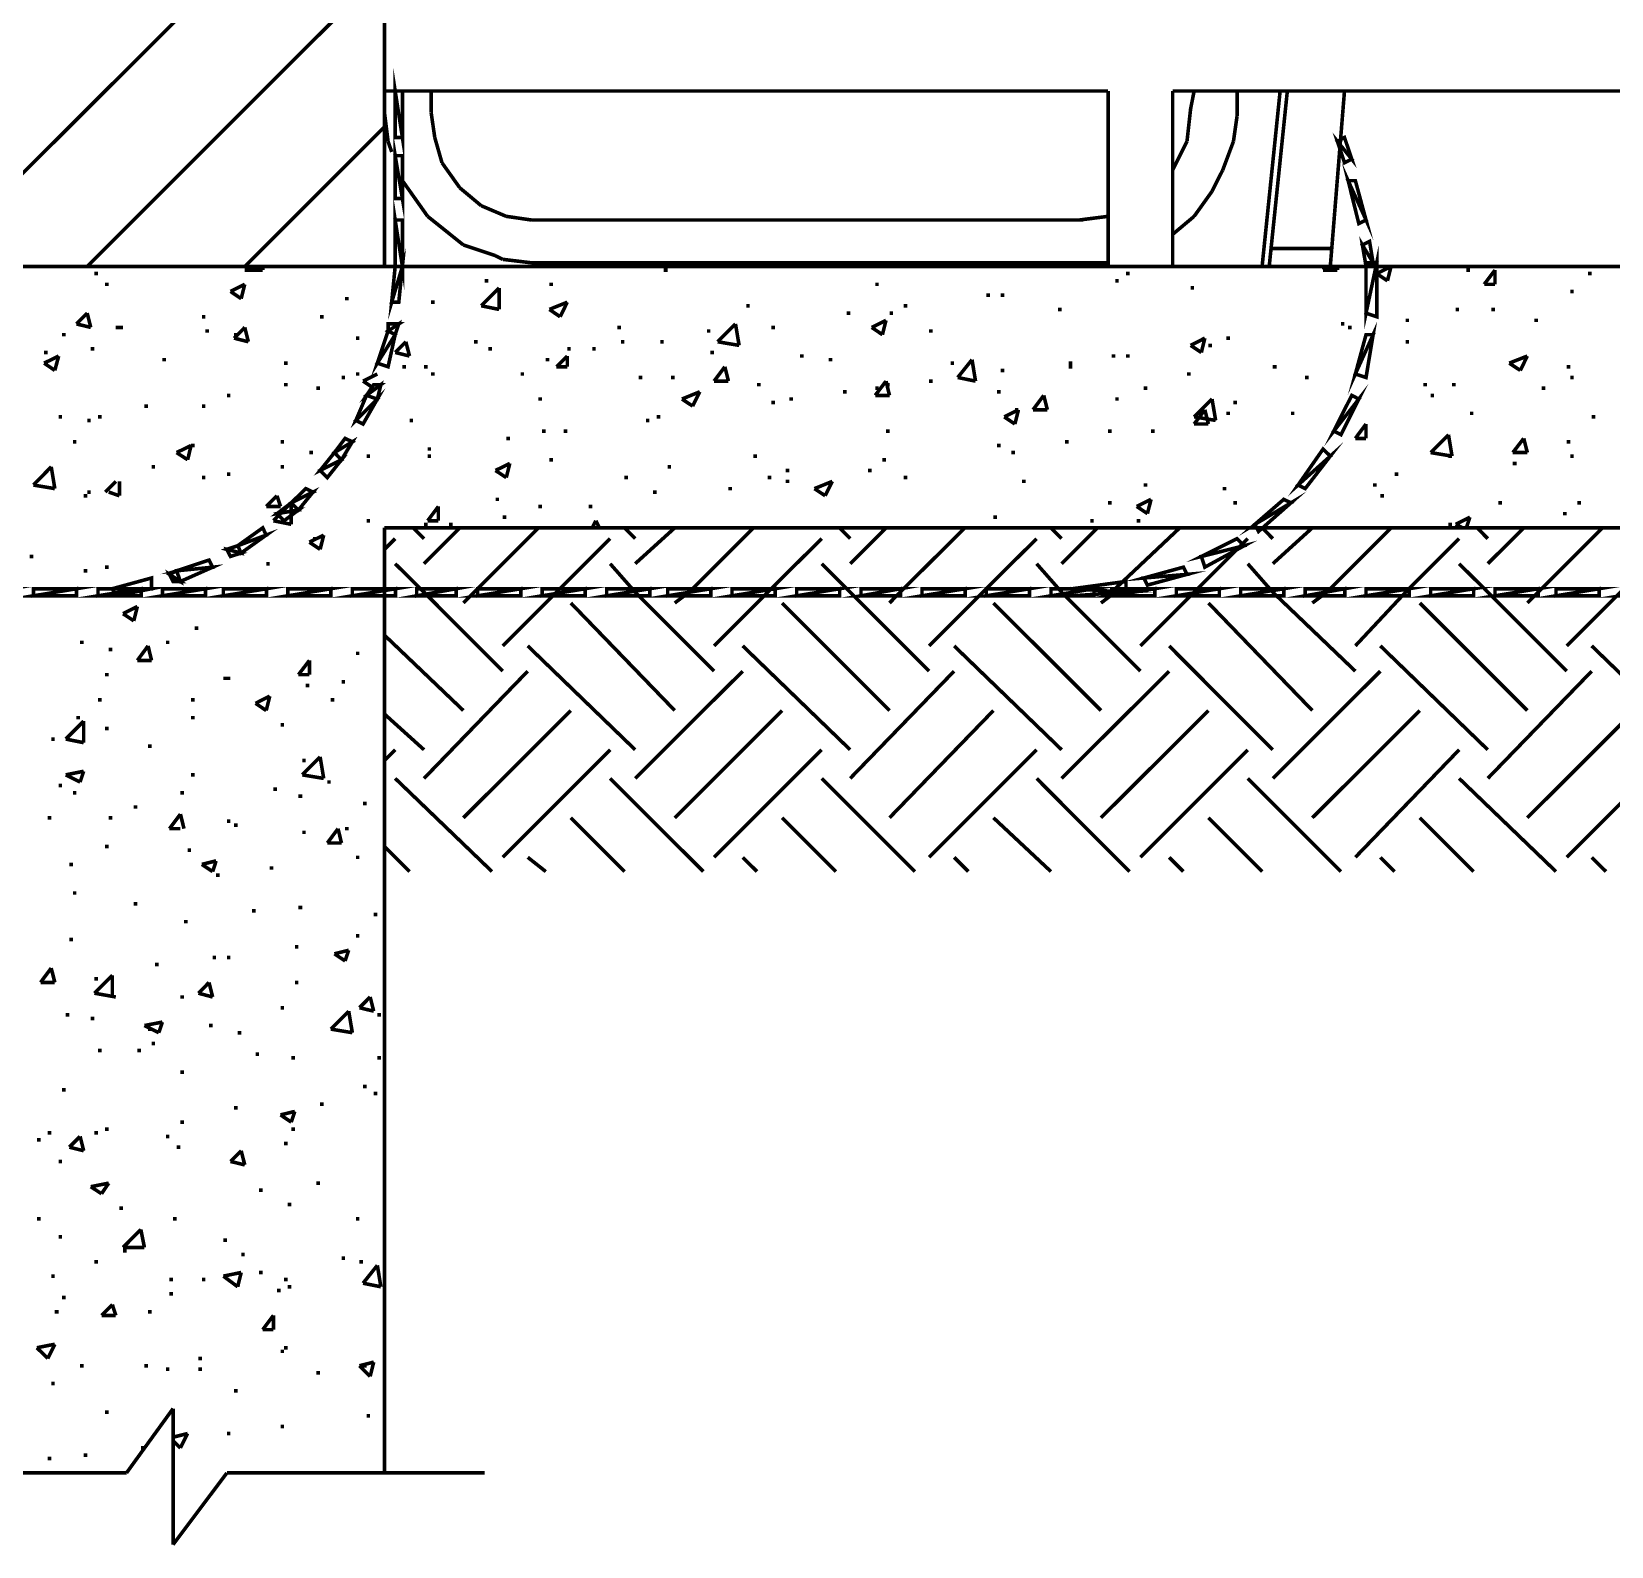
# Model space of a CAD drawing. Extents: x 0 to 210, y 0 to 297.
# Drawn here: x 65.21 to 83.91, y 145.45 to 163.39 of the extents above; entities that cross this region are included whole.
import ezdxf

# ---------------------------------------------------------------- set-up
doc = ezdxf.new("R2010")
doc.units = 0
doc.header["$MEASUREMENT"] = 0
for name, color, linetype in [('C00-00-00-BLACK', 7, 'Continuous'), ('C00-FF-00', 3, 'Continuous'), ('C95-49-00', 34, 'Continuous')]:
    doc.layers.add(name, color=color, linetype=linetype)

msp = doc.modelspace()

# ---------------------------------------------------------------- linework, layer by layer
at = {"layer": 'C00-00-00-BLACK', "const_width": 0.0423}
for points in [[(69.3843, 273.783), (69.3843, 160.605)], [(64.2112, 160.817), (69.3843, 165.986)], [(65.8647, 160.605), (69.3843, 164.122)], [(77.9515, 162.682), (69.3843, 162.682)], [(69.3843, 162.428), (69.3843, 162.682)], [(69.9368, 162.428), (69.9368, 162.682)], [(77.9515, 160.605), (77.9515, 162.682)], [(95.3396, 162.682), (78.7164, 162.682)], [(78.7164, 160.605), (78.7164, 162.682)], [(78.97, 162.682), (78.9284, 162.471)], [(79.4784, 162.682), (79.4784, 162.385)], [(79.9881, 162.682), (79.7747, 160.605)], [(80.0735, 162.682), (79.8587, 160.605)], [(80.7501, 162.682), (80.5822, 160.605)], [(69.3843, 162.428), (69.427, 162.086)], [(69.9368, 162.428), (69.9795, 162.132)], [(78.8857, 162.086), (78.9284, 162.471)], [(79.4357, 162.086), (79.4784, 162.385)], [(67.7305, 160.605), (69.3843, 162.258)], [(69.427, 162.086), (69.4697, 161.96)], [(69.9795, 162.132), (70.0648, 161.833)], [(78.7164, 161.747), (78.8857, 162.086)], [(79.309, 161.747), (79.4357, 162.086)], [(70.0648, 161.833), (70.2758, 161.536)], [(69.5964, 161.621), (69.8955, 161.198)], [(79.182, 161.494), (79.309, 161.747)], [(70.2758, 161.536), (70.5294, 161.324)], [(78.97, 161.198), (79.182, 161.494)], [(70.5294, 161.324), (70.8258, 161.198)], [(69.8955, 161.198), (70.3185, 160.859)], [(70.8258, 161.198), (71.1232, 161.155)], [(71.1232, 161.155), (77.6552, 161.155)], [(77.6125, 161.155), (77.9515, 161.198)], [(78.7164, 160.985), (78.97, 161.198)], [(70.3185, 160.859), (70.6988, 160.732)], [(70.6988, 160.732), (70.7842, 160.689)], [(70.7842, 160.689), (71.1232, 160.648)], [(71.1232, 160.648), (77.6552, 160.648)], [(77.6552, 160.648), (77.9515, 160.648)], [(80.5822, 160.817), (79.9013, 160.817)], [(154.503, 160.605), (64.2112, 160.605)], [(65.95, 160.52), (65.9927, 160.52)], [(67.7305, 160.605), (67.7732, 160.605)], [(67.7305, 160.562), (67.9429, 160.562)], [(67.9429, 160.562), (67.9429, 160.605)], [(72.6916, 160.562), (72.7371, 160.562)], [(78.1636, 160.52), (78.2052, 160.52)], [(78.843, 160.605), (78.8857, 160.605)], [(80.4968, 160.562), (80.5395, 160.605)], [(80.4968, 160.562), (80.6662, 160.562)], [(80.6662, 160.562), (80.6662, 160.605)], [(81.1318, 160.52), (81.3015, 160.605)], [(81.1318, 160.52), (81.2588, 160.435)], [(81.2588, 160.435), (81.3015, 160.605)], [(82.193, 160.562), (82.2357, 160.562)], [(82.4039, 160.393), (82.532, 160.562)], [(82.532, 160.393), (82.532, 160.562)], [(83.6344, 160.52), (83.6771, 160.52)], [(66.077, 160.393), (66.1197, 160.393)], [(67.5612, 160.309), (67.7305, 160.393)], [(67.5612, 160.309), (67.6878, 160.223)], [(67.6878, 160.223), (67.7305, 160.393)], [(70.5294, 160.139), (70.7415, 160.351)], [(70.5721, 160.435), (70.6148, 160.435)], [(70.7415, 160.096), (70.7415, 160.351)], [(71.337, 160.393), (71.3796, 160.393)], [(75.1939, 160.393), (75.2369, 160.393)], [(78.0355, 160.435), (78.0782, 160.435)], [(78.9284, 160.351), (78.97, 160.351)], [(82.4039, 160.393), (82.532, 160.393)], [(83.4238, 160.309), (83.4651, 160.309)], [(68.9183, 160.223), (68.961, 160.223)], [(69.9368, 160.182), (69.9795, 160.182)], [(70.5294, 160.139), (70.7415, 160.096)], [(71.337, 160.096), (71.549, 160.182)], [(71.337, 160.096), (71.4636, 160.009)], [(71.4636, 160.009), (71.549, 160.182)], [(73.6685, 160.139), (73.7097, 160.139)], [(75.5329, 160.139), (75.5756, 160.139)], [(76.5101, 160.266), (76.5514, 160.266)], [(76.6794, 160.266), (76.7211, 160.266)], [(77.3589, 160.096), (77.4016, 160.096)], [(82.0663, 160.096), (82.1076, 160.096)], [(82.4893, 160.096), (82.532, 160.096)], [(65.738, 159.924), (65.8647, 160.052)], [(65.738, 159.924), (65.9074, 159.883)], [(65.9074, 159.883), (65.8647, 160.052)], [(67.2222, 160.009), (67.2648, 160.009)], [(68.6223, 160.009), (68.665, 160.009)], [(73.3294, 159.713), (73.5404, 159.924)], [(73.5831, 159.67), (73.5404, 159.924)], [(74.8563, 160.052), (74.8979, 160.052)], [(75.1526, 159.883), (75.3223, 159.967)], [(75.2796, 159.797), (75.3223, 159.967)], [(75.3636, 160.052), (75.4063, 160.052)], [(80.7089, 159.924), (80.7501, 159.924)], [(81.4737, 159.967), (81.5149, 159.967)], [(82.9991, 159.967), (83.0421, 159.967)], [(65.5683, 159.797), (65.611, 159.797)], [(66.2037, 159.883), (66.2464, 159.883)], [(66.2464, 159.883), (66.2891, 159.883)], [(67.2648, 159.84), (67.3075, 159.84)], [(67.6039, 159.756), (67.7305, 159.883)], [(67.6039, 159.797), (67.6465, 159.797)], [(67.6039, 159.756), (67.7732, 159.713)], [(67.7732, 159.713), (67.7305, 159.883)], [(69.0453, 159.756), (69.088, 159.756)], [(69.511, 159.586), (69.6376, 159.713)], [(69.6807, 159.544), (69.6376, 159.713)], [(70.4455, 159.713), (70.4882, 159.713)], [(72.1416, 159.883), (72.1829, 159.883)], [(72.1829, 159.713), (72.2256, 159.713)], [(72.6489, 159.713), (72.6916, 159.713)], [(73.2028, 159.84), (73.2441, 159.84)], [(73.3294, 159.713), (73.5831, 159.67)], [(73.9648, 159.883), (74.0061, 159.883)], [(75.1526, 159.883), (75.2796, 159.797)], [(75.8321, 159.84), (75.8747, 159.84)], [(78.9284, 159.67), (79.0967, 159.756)], [(79.0554, 159.586), (79.0967, 159.756)], [(79.3517, 159.756), (79.393, 159.756)], [(80.7932, 159.883), (80.8359, 159.883)], [(81.4737, 159.713), (81.5149, 159.713)], [(65.3549, 159.586), (65.3976, 159.586)], [(65.3549, 159.46), (65.5271, 159.544)], [(65.4816, 159.374), (65.5271, 159.544)], [(65.9074, 159.628), (65.95, 159.628)], [(69.511, 159.586), (69.6807, 159.544)], [(70.6148, 159.628), (70.6575, 159.628)], [(71.4209, 159.417), (71.549, 159.544)], [(71.549, 159.628), (71.5906, 159.628)], [(71.549, 159.417), (71.549, 159.544)], [(71.8453, 159.628), (71.8866, 159.628)], [(73.2441, 159.586), (73.2868, 159.586)], [(74.3052, 159.544), (74.3479, 159.544)], [(77.9942, 159.544), (78.0355, 159.544)], [(78.1636, 159.544), (78.2052, 159.544)], [(78.9284, 159.67), (79.0554, 159.586)], [(79.1393, 159.67), (79.182, 159.67)], [(82.7003, 159.46), (82.9151, 159.544)], [(82.8312, 159.374), (82.9151, 159.544)], [(65.3549, 159.46), (65.4816, 159.374)], [(66.7551, 159.501), (66.7964, 159.501)], [(68.1965, 159.46), (68.2392, 159.46)], [(69.5964, 159.417), (69.6376, 159.417)], [(69.8528, 159.417), (69.8955, 159.417)], [(71.2943, 159.501), (71.337, 159.501)], [(71.4209, 159.417), (71.549, 159.417)], [(73.2868, 159.247), (73.4138, 159.417)], [(73.4565, 159.247), (73.4138, 159.417)], [(74.6442, 159.501), (74.6869, 159.501)], [(76.0857, 159.46), (76.1284, 159.46)], [(76.1711, 159.29), (76.3404, 159.501)], [(76.382, 159.247), (76.3404, 159.501)], [(76.6794, 159.374), (76.7211, 159.374)], [(77.4859, 159.46), (77.5286, 159.46)], [(77.4859, 159.417), (77.5286, 159.417)], [(79.9013, 159.417), (79.9469, 159.417)], [(82.7003, 159.46), (82.8312, 159.374)], [(83.3808, 159.417), (83.4238, 159.417)], [(68.1965, 159.205), (68.2392, 159.205)], [(68.5793, 159.163), (68.6223, 159.163)], [(68.8756, 159.29), (68.9183, 159.29)], [(69.0453, 159.331), (69.088, 159.331)], [(69.1307, 159.247), (69.3, 159.331)], [(69.1307, 159.247), (69.2573, 159.163)], [(69.9368, 159.331), (69.9795, 159.331)], [(70.9951, 159.331), (71.0378, 159.331)], [(72.3953, 159.29), (72.438, 159.29)], [(72.7784, 159.29), (72.8211, 159.29)], [(73.2868, 159.247), (73.4565, 159.247)], [(73.7955, 159.205), (73.8367, 159.205)], [(75.1939, 159.078), (75.3223, 159.247)], [(75.1939, 159.163), (75.2369, 159.163)], [(75.3636, 159.078), (75.3223, 159.247)], [(75.3223, 159.205), (75.3636, 159.205)], [(75.8321, 159.247), (75.8747, 159.247)], [(76.1711, 159.29), (76.382, 159.247)], [(78.3745, 159.163), (78.4172, 159.163)], [(78.8857, 159.331), (78.9284, 159.331)], [(80.2845, 159.29), (80.3271, 159.29)], [(81.6846, 159.205), (81.7273, 159.205)], [(82.0237, 159.205), (82.0663, 159.205)], [(83.0848, 159.163), (83.1275, 159.163)], [(83.4238, 159.29), (83.4651, 159.29)], [(67.5185, 159.078), (67.5612, 159.078)], [(71.2075, 159.035), (71.2502, 159.035)], [(72.9065, 159.035), (73.1174, 159.121)], [(72.9065, 159.035), (73.0331, 158.951)], [(73.0331, 158.951), (73.1174, 159.121)], [(73.9648, 158.994), (74.0061, 158.994)], [(74.1786, 159.035), (74.2213, 159.035)], [(74.8136, 159.121), (74.8563, 159.121)], [(75.1939, 159.078), (75.3636, 159.078)], [(76.6367, 159.121), (76.6794, 159.121)], [(77.0625, 158.908), (77.1895, 159.078)], [(77.2322, 158.908), (77.1895, 159.078)], [(78.0355, 159.035), (78.0782, 159.035)], [(78.97, 158.824), (79.182, 159.035)], [(79.2247, 158.782), (79.182, 159.035)], [(79.4357, 158.994), (79.4784, 158.994)], [(81.77, 159.078), (81.8113, 159.078)], [(65.5271, 158.824), (65.5683, 158.824)], [(65.8647, 158.782), (65.9074, 158.782)], [(65.9927, 158.824), (66.0344, 158.824)], [(66.5427, 158.951), (66.5854, 158.951)], [(67.2222, 158.951), (67.2648, 158.951)], [(69.6807, 158.782), (69.7234, 158.782)], [(72.4793, 158.782), (72.5219, 158.782)], [(72.6073, 158.824), (72.6489, 158.824)], [(76.7211, 158.824), (76.8904, 158.908)], [(76.7211, 158.824), (76.8477, 158.739)], [(76.8477, 158.739), (76.8904, 158.908)], [(76.8477, 158.908), (76.8904, 158.908)], [(77.0625, 158.908), (77.2322, 158.908)], [(78.97, 158.739), (79.0967, 158.908)], [(78.97, 158.824), (79.2247, 158.782)], [(79.1393, 158.739), (79.0967, 158.908)], [(79.3517, 158.866), (79.393, 158.866)], [(80.1165, 158.866), (80.1578, 158.866)], [(82.2357, 158.866), (82.2773, 158.866)], [(83.6771, 158.824), (83.7198, 158.824)], [(71.2502, 158.655), (71.2943, 158.655)], [(71.5063, 158.655), (71.549, 158.655)], [(75.3223, 158.655), (75.3636, 158.655)], [(77.9515, 158.655), (77.9942, 158.655)], [(78.4599, 158.655), (78.504, 158.655)], [(78.97, 158.739), (79.1393, 158.739)], [(80.8785, 158.569), (81.0052, 158.739)], [(81.0052, 158.569), (81.0052, 158.739)], [(81.77, 158.401), (81.981, 158.612)], [(82.0237, 158.359), (81.981, 158.612)], [(65.6967, 158.528), (65.738, 158.528)], [(66.923, 158.401), (67.0952, 158.485)], [(66.923, 158.401), (67.0539, 158.316)], [(67.0539, 158.316), (67.0952, 158.485)], [(67.0952, 158.485), (67.1382, 158.485)], [(68.1535, 158.528), (68.1965, 158.528)], [(68.4953, 158.401), (68.538, 158.401)], [(69.8955, 158.443), (69.9368, 158.443)], [(70.8258, 158.569), (70.8685, 158.569)], [(76.6367, 158.485), (76.6794, 158.485)], [(76.8064, 158.401), (76.8477, 158.401)], [(77.4428, 158.528), (77.4859, 158.528)], [(80.8785, 158.569), (81.0052, 158.569)], [(81.77, 158.401), (82.0237, 158.359)], [(82.743, 158.401), (82.8724, 158.569)], [(82.743, 158.401), (82.9151, 158.401)], [(82.9151, 158.401), (82.8724, 158.569)], [(82.8724, 158.401), (82.9151, 158.401)], [(83.3808, 158.528), (83.4238, 158.528)], [(65.2279, 158.017), (65.4389, 158.232)], [(65.4816, 157.974), (65.4389, 158.232)], [(66.6267, 158.232), (66.6694, 158.232)], [(68.1535, 158.232), (68.1965, 158.232)], [(69.172, 158.359), (69.2146, 158.359)], [(69.8955, 158.359), (69.9368, 158.359)], [(70.6988, 158.189), (70.8685, 158.273)], [(70.8258, 158.105), (70.8685, 158.273)], [(71.337, 158.316), (71.3796, 158.316)], [(72.7371, 158.232), (72.7784, 158.232)], [(73.7528, 158.359), (73.7955, 158.359)], [(75.2796, 158.316), (75.3223, 158.316)], [(81.981, 158.359), (82.0237, 158.359)], [(82.743, 158.273), (82.7885, 158.273)], [(83.4238, 158.359), (83.4651, 158.359)], [(66.077, 157.933), (66.2037, 158.06)], [(66.2464, 157.89), (66.2464, 158.06)], [(67.2222, 158.105), (67.2648, 158.105)], [(67.5185, 158.146), (67.5612, 158.146)], [(70.6988, 158.189), (70.8258, 158.105)], [(72.2256, 158.105), (72.2683, 158.105)], [(73.9221, 158.105), (73.9648, 158.105)], [(74.1331, 158.189), (74.1786, 158.189)], [(74.1331, 158.06), (74.1786, 158.06)], [(74.4746, 157.974), (74.6869, 158.06)], [(74.6016, 157.89), (74.6869, 158.06)], [(75.1099, 158.189), (75.1526, 158.189)], [(75.5329, 158.105), (75.5756, 158.105)], [(76.9331, 158.06), (76.9758, 158.06)], [(81.3428, 158.146), (81.3883, 158.146)], [(65.2279, 158.017), (65.4816, 157.974)], [(65.8234, 157.89), (65.8647, 157.89)], [(65.8647, 157.933), (65.9074, 157.933)], [(66.1197, 157.933), (66.2464, 157.89)], [(67.9842, 157.763), (68.1122, 157.89)], [(68.1535, 157.763), (68.1122, 157.89)], [(70.6988, 157.847), (70.7415, 157.847)], [(72.5646, 157.933), (72.6073, 157.933)], [(73.4565, 157.974), (73.4991, 157.974)], [(74.4746, 157.974), (74.6016, 157.89)], [(78.2906, 157.763), (78.4599, 157.847)], [(78.3745, 158.017), (78.4172, 158.017)], [(78.4172, 157.678), (78.4599, 157.847)], [(79.309, 157.974), (79.3517, 157.974)], [(81.0891, 158.017), (81.1318, 158.017)], [(81.1749, 157.89), (81.2161, 157.89)], [(67.9842, 157.763), (68.1535, 157.763)], [(68.0695, 157.594), (68.2805, 157.806)], [(68.2805, 157.551), (68.2805, 157.806)], [(69.8955, 157.594), (70.0222, 157.763)], [(70.0222, 157.594), (70.0222, 157.763)], [(71.2075, 157.763), (71.2502, 157.763)], [(71.8026, 157.763), (71.8453, 157.763)], [(77.9515, 157.806), (77.9942, 157.806)], [(78.2906, 157.763), (78.4172, 157.678)], [(79.4357, 157.806), (79.4784, 157.806)], [(82.5733, 157.806), (82.6163, 157.806)], [(83.3381, 157.678), (83.3808, 157.678)], [(83.5078, 157.806), (83.5505, 157.806)], [(68.0695, 157.594), (68.2805, 157.551)], [(69.172, 157.594), (69.2146, 157.594)], [(69.3843, 157.51), (104.672, 157.51)], [(69.3843, 146.32), (69.3843, 157.51)], [(69.8528, 157.551), (69.8955, 157.551)], [(69.8955, 157.594), (70.0222, 157.594)], [(70.1492, 157.551), (70.1918, 157.551)], [(70.7842, 157.637), (70.8258, 157.637)], [(71.8453, 157.51), (71.8866, 157.594)], [(71.9296, 157.51), (71.8866, 157.594)], [(76.5941, 157.637), (76.6367, 157.637)], [(77.7392, 157.594), (77.7819, 157.594)], [(78.2906, 157.594), (78.3332, 157.594)], [(81.981, 157.551), (82.0237, 157.551)], [(82.0663, 157.551), (82.2357, 157.637)], [(82.0663, 157.551), (82.1503, 157.51)], [(82.193, 157.51), (82.2357, 157.637)], [(68.4953, 157.34), (68.665, 157.424)], [(68.4953, 157.34), (68.6223, 157.255)], [(68.4953, 157.34), (68.538, 157.34)], [(68.538, 157.382), (68.5793, 157.382)], [(68.6223, 157.255), (68.665, 157.424)], [(65.1852, 157.171), (65.2279, 157.171)], [(65.8234, 157.001), (65.8647, 157.001)], [(66.077, 157.044), (66.1197, 157.044)], [(67.9842, 157.085), (68.0268, 157.085)], [(66.2891, 156.493), (66.4587, 156.578)], [(66.4161, 156.409), (66.4587, 156.578)], [(66.2891, 156.493), (66.4161, 156.409)], [(65.7807, 156.154), (65.8234, 156.154)], [(66.7964, 156.154), (66.839, 156.154)], [(67.1382, 156.323), (67.1809, 156.323)], [(66.1197, 156.07), (66.1624, 156.07)], [(66.4587, 155.94), (66.5854, 156.112)], [(66.6267, 155.94), (66.5854, 156.112)], [(69.0453, 156.024), (69.088, 156.024)], [(66.4587, 155.94), (66.6267, 155.94)], [(68.3659, 155.771), (68.4953, 155.94)], [(68.4953, 155.771), (68.4953, 155.94)], [(66.077, 155.771), (66.1197, 155.771)], [(67.4769, 155.728), (67.5185, 155.728)], [(67.5185, 155.728), (67.5612, 155.728)], [(68.3659, 155.771), (68.4953, 155.771)], [(68.4526, 155.644), (68.4953, 155.644)], [(68.8756, 155.686), (68.9183, 155.686)], [(65.9927, 155.474), (66.0344, 155.474)], [(67.0952, 155.474), (67.1382, 155.474)], [(67.8575, 155.432), (68.0268, 155.517)], [(67.8575, 155.432), (67.9842, 155.347)], [(67.9842, 155.347), (68.0268, 155.517)], [(68.749, 155.474), (68.7917, 155.474)], [(65.611, 155.009), (65.8234, 155.221)], [(65.738, 155.262), (65.7807, 155.262)], [(65.8234, 154.966), (65.8234, 155.221)], [(67.0952, 155.262), (67.1382, 155.262)], [(66.077, 155.135), (66.1197, 155.135)], [(68.1535, 155.178), (68.1965, 155.178)], [(65.4389, 155.009), (65.4816, 155.009)], [(65.611, 155.009), (65.8234, 154.966)], [(66.5854, 154.924), (66.6267, 154.924)], [(68.4114, 154.585), (68.6223, 154.798)], [(68.4114, 154.755), (68.4526, 154.755)], [(68.665, 154.543), (68.6223, 154.798)], [(65.611, 154.585), (65.8234, 154.628)], [(65.611, 154.585), (65.7807, 154.5)], [(65.7807, 154.5), (65.8234, 154.628)], [(67.0952, 154.585), (67.1382, 154.585)], [(68.4114, 154.585), (68.665, 154.543)], [(68.7077, 154.5), (68.749, 154.5)], [(65.5271, 154.459), (65.5683, 154.459)], [(65.6967, 154.373), (65.738, 154.373)], [(66.9685, 154.373), (67.0112, 154.373)], [(68.0695, 154.416), (68.1122, 154.416)], [(68.3659, 154.332), (68.4114, 154.332)], [(66.4161, 154.204), (66.4587, 154.204)], [(66.839, 153.948), (66.9685, 154.12)], [(67.0112, 153.948), (66.9685, 154.12)], [(69.1307, 154.246), (69.172, 154.246)], [(65.3976, 154.077), (65.4389, 154.077)], [(66.1197, 154.077), (66.1624, 154.077)], [(66.839, 153.948), (66.9685, 153.948)], [(67.5185, 154.036), (67.5612, 154.036)], [(67.6039, 153.99), (67.6465, 153.99)], [(68.7077, 153.778), (68.8344, 153.948)], [(68.8756, 153.778), (68.8344, 153.948)], [(68.9183, 153.948), (68.961, 153.948)], [(66.077, 153.737), (66.1197, 153.737)], [(68.4114, 153.905), (68.4526, 153.905)], [(68.7077, 153.778), (68.8756, 153.778)], [(67.0539, 153.694), (67.0952, 153.694)], [(67.2222, 153.525), (67.3915, 153.567)], [(67.3502, 153.44), (67.3915, 153.567)], [(69.0453, 153.609), (69.088, 153.609)], [(65.6537, 153.525), (65.6967, 153.525)], [(67.2222, 153.525), (67.3502, 153.44)], [(67.3915, 153.398), (67.4342, 153.398)], [(68.0268, 153.482), (68.0695, 153.482)], [(65.6967, 153.186), (65.738, 153.186)], [(66.4161, 153.059), (66.4587, 153.059)], [(67.8159, 152.975), (67.8575, 152.975)], [(68.3659, 153.016), (68.4114, 153.016)], [(67.0112, 152.847), (67.0539, 152.847)], [(69.2573, 152.932), (69.3, 152.932)], [(65.6537, 152.636), (65.6967, 152.636)], [(69.0453, 152.678), (69.088, 152.678)], [(67.3502, 152.423), (67.3915, 152.423)], [(67.5185, 152.423), (67.5612, 152.423)], [(68.3232, 152.55), (68.3659, 152.55)], [(68.7917, 152.466), (68.961, 152.509)], [(68.7917, 152.466), (68.9183, 152.382)], [(68.9183, 152.382), (68.961, 152.509)], [(65.3122, 152.127), (65.4389, 152.297)], [(65.4816, 152.127), (65.4389, 152.297)], [(66.6694, 152.339), (66.712, 152.339)], [(65.3122, 152.127), (65.4816, 152.127)], [(65.95, 152), (66.1624, 152.213)], [(65.95, 152.17), (65.9927, 152.17)], [(66.1624, 151.955), (66.1624, 152.213)], [(67.1809, 152), (67.3075, 152.127)], [(67.3502, 151.955), (67.3075, 152.127)], [(68.3232, 152.127), (68.3659, 152.127)], [(65.95, 152), (66.2037, 151.955)], [(66.9685, 151.955), (67.0112, 151.955)], [(67.1809, 152), (67.3502, 151.955)], [(69.088, 151.828), (69.2146, 151.955)], [(69.2573, 151.787), (69.2146, 151.955)], [(65.611, 151.744), (65.6537, 151.744)], [(65.9074, 151.701), (65.95, 151.701)], [(68.1535, 151.828), (68.1965, 151.828)], [(68.749, 151.575), (68.961, 151.787)], [(69.004, 151.532), (68.961, 151.787)], [(69.088, 151.828), (69.2573, 151.787)], [(69.3, 151.744), (69.3416, 151.744)], [(66.5427, 151.617), (66.7551, 151.658)], [(66.5427, 151.617), (66.712, 151.532)], [(66.5854, 151.575), (66.6267, 151.575)], [(66.712, 151.532), (66.7551, 151.658)], [(67.3075, 151.617), (67.3502, 151.617)], [(67.6465, 151.532), (67.6878, 151.532)], [(68.749, 151.575), (69.004, 151.532)], [(68.749, 151.575), (68.7917, 151.575)], [(65.9927, 151.321), (66.0344, 151.321)], [(66.4587, 151.321), (66.5, 151.321)], [(66.6267, 151.405), (66.6694, 151.405)], [(67.8575, 151.278), (67.9002, 151.278)], [(68.2805, 151.235), (68.3232, 151.235)], [(69.3, 151.235), (69.3416, 151.235)], [(66.9685, 151.066), (67.0112, 151.066)], [(65.5683, 150.855), (65.611, 150.855)], [(69.1307, 150.896), (69.172, 150.896)], [(69.2573, 150.813), (69.3, 150.813)], [(67.6039, 150.643), (67.6465, 150.643)], [(68.1535, 150.559), (68.3232, 150.6)], [(68.1535, 150.559), (68.2805, 150.473)], [(68.2805, 150.473), (68.3232, 150.6)], [(68.6223, 150.686), (68.665, 150.686)], [(66.077, 150.39), (66.1197, 150.39)], [(66.9685, 150.473), (67.0112, 150.473)], [(68.2805, 150.39), (68.3232, 150.39)], [(65.2695, 150.263), (65.3122, 150.263)], [(65.3976, 150.347), (65.4389, 150.347)], [(65.6537, 150.177), (65.7807, 150.304)], [(65.6537, 150.177), (65.8234, 150.134)], [(65.8234, 150.134), (65.7807, 150.304)], [(65.95, 150.347), (65.9927, 150.347)], [(66.7964, 150.304), (66.839, 150.304)], [(66.923, 150.177), (66.9685, 150.177)], [(68.1965, 150.22), (68.2392, 150.22)], [(65.5271, 150.008), (65.5683, 150.008)], [(67.5612, 150.008), (67.6878, 150.134)], [(67.5612, 150.008), (67.7305, 149.967)], [(67.7305, 149.967), (67.6878, 150.134)], [(65.9074, 149.709), (66.1197, 149.751)], [(65.9074, 149.709), (66.0344, 149.625)], [(66.0344, 149.625), (66.1197, 149.751)], [(67.9002, 149.667), (67.9429, 149.667)], [(68.5793, 149.751), (68.6223, 149.751)], [(66.2464, 149.455), (66.2891, 149.455)], [(68.2392, 149.498), (68.2805, 149.498)], [(65.2695, 149.328), (65.3122, 149.328)], [(66.8817, 149.328), (66.923, 149.328)], [(69.0453, 149.328), (69.088, 149.328)], [(65.5271, 149.116), (65.5683, 149.116)], [(66.2891, 148.989), (66.5, 149.202)], [(66.5427, 148.989), (66.5, 149.202)], [(67.4769, 149.075), (67.5185, 149.075)], [(66.2891, 148.989), (66.5427, 148.989)], [(66.2891, 148.947), (66.3303, 148.947)], [(67.6878, 148.905), (67.7305, 148.905)], [(68.8756, 148.863), (68.9183, 148.863)], [(65.95, 148.82), (65.9927, 148.82)], [(67.4769, 148.65), (67.6878, 148.693)], [(67.6465, 148.524), (67.6878, 148.693)], [(67.9002, 148.693), (67.9429, 148.693)], [(69.088, 148.82), (69.1307, 148.82)], [(69.1307, 148.566), (69.3, 148.778)], [(69.3416, 148.524), (69.3, 148.778)], [(65.4389, 148.65), (65.4816, 148.65)], [(66.839, 148.609), (66.8817, 148.609)], [(67.2222, 148.609), (67.2648, 148.609)], [(67.4769, 148.65), (67.6465, 148.524)], [(68.1965, 148.609), (68.2392, 148.609)], [(68.2392, 148.524), (68.2805, 148.524)], [(69.1307, 148.566), (69.3416, 148.524)], [(65.5683, 148.397), (65.611, 148.397)], [(66.0344, 148.185), (66.1624, 148.313)], [(66.2037, 148.185), (66.1624, 148.313)], [(66.839, 148.439), (66.8817, 148.439)], [(68.1122, 148.481), (68.1535, 148.481)], [(65.4816, 148.227), (65.5271, 148.227)], [(66.0344, 148.185), (66.2037, 148.185)], [(66.5854, 148.227), (66.6267, 148.227)], [(67.9429, 148.016), (68.0695, 148.185)], [(68.0695, 148.016), (68.0695, 148.185)], [(67.9429, 148.016), (68.0695, 148.016)], [(65.2695, 147.802), (65.4816, 147.844)], [(65.2695, 147.802), (65.3976, 147.675)], [(65.3976, 147.675), (65.4816, 147.844)], [(68.1535, 147.759), (68.1965, 147.759)], [(68.1965, 147.802), (68.2392, 147.802)], [(65.7807, 147.589), (65.8234, 147.589)], [(66.5427, 147.589), (66.5854, 147.589)], [(67.1809, 147.675), (67.2222, 147.675)], [(69.088, 147.589), (69.2573, 147.632)], [(69.088, 147.589), (69.2146, 147.463)], [(69.1307, 147.589), (69.172, 147.589)], [(69.2146, 147.463), (69.2573, 147.632)], [(65.4389, 147.379), (65.4816, 147.379)], [(66.7964, 147.548), (66.839, 147.548)], [(67.1809, 147.548), (67.2222, 147.548)], [(68.5793, 147.505), (68.6223, 147.505)], [(67.6039, 147.293), (67.6465, 147.293)], [(66.077, 147.04), (66.1197, 147.04)], [(66.8817, 147.082), (66.3303, 146.32)], [(66.8817, 145.471), (66.8817, 147.082)], [(69.172, 146.997), (69.2146, 146.997)], [(68.1535, 146.87), (68.1965, 146.87)], [(66.5, 146.616), (66.5427, 146.616)], [(66.8817, 146.743), (67.0539, 146.786)], [(66.8817, 146.701), (66.9685, 146.616)], [(66.9685, 146.616), (67.0539, 146.786)], [(67.5185, 146.786), (67.5612, 146.786)], [(65.3976, 146.49), (65.4389, 146.49)], [(65.8234, 146.531), (65.8647, 146.531)], [(62.6854, 146.32), (66.3303, 146.32)], [(66.8817, 145.471), (67.5185, 146.32)], [(67.5185, 146.32), (70.5721, 146.32)]]:
    msp.add_lwpolyline(points, dxfattribs=at)
at = {"layer": 'C00-FF-00', "const_width": 0.0423}
for points in [[(69.511, 162.132), (69.5964, 162.132), (69.511, 162.682), (69.511, 162.132)], [(69.5964, 162.132), (69.511, 162.682), (69.5964, 162.682), (69.5964, 162.132)], [(69.511, 161.41), (69.5964, 161.41), (69.511, 161.917), (69.511, 161.41)], [(80.7501, 161.833), (80.8359, 161.875), (80.6662, 162.086), (80.7501, 161.833)], [(80.8359, 161.875), (80.6662, 162.086), (80.7501, 162.132), (80.8359, 161.875)], [(69.5964, 161.41), (69.511, 161.917), (69.5964, 161.917), (69.5964, 161.41)], [(80.9198, 161.113), (81.0052, 161.155), (80.7932, 161.621), (80.9198, 161.113)], [(81.0052, 161.155), (80.7932, 161.621), (80.8785, 161.621), (81.0052, 161.155)], [(69.511, 160.605), (69.5964, 160.605), (69.511, 161.155), (69.511, 160.605)], [(69.5964, 160.605), (69.511, 161.155), (69.5964, 161.155), (69.5964, 160.605)], [(81.0052, 160.605), (81.0891, 160.648), (80.9625, 160.859), (81.0052, 160.605)], [(81.0891, 160.648), (80.9625, 160.859), (81.0465, 160.901), (81.0891, 160.648)], [(69.5537, 160.182), (69.4697, 160.182), (69.5964, 160.605), (69.5537, 160.182)], [(81.1318, 160.009), (81.0052, 160.052), (81.1318, 160.648), (81.1318, 160.009)], [(81.0052, 160.052), (81.1318, 160.648), (81.0052, 160.648), (81.0052, 160.052)], [(69.4697, 160.182), (69.5964, 160.605), (69.511, 160.605), (69.4697, 160.182)], [(69.511, 159.797), (69.427, 159.84), (69.5537, 159.924), (69.511, 159.797)], [(69.427, 159.84), (69.5537, 159.924), (69.427, 159.924), (69.427, 159.84)], [(81.0052, 159.29), (80.8785, 159.331), (81.0891, 159.797), (81.0052, 159.29)], [(69.3, 159.46), (69.511, 159.797), (69.427, 159.84), (69.3, 159.46)], [(69.427, 159.417), (69.3, 159.46), (69.511, 159.797), (69.427, 159.417)], [(80.8785, 159.331), (81.0891, 159.797), (81.0052, 159.797), (80.8785, 159.331)], [(69.172, 159.078), (69.3416, 159.205), (69.2573, 159.205), (69.172, 159.078)], [(69.3, 159.035), (69.172, 159.078), (69.3416, 159.205), (69.3, 159.035)], [(80.7089, 158.612), (80.6235, 158.655), (80.9198, 159.035), (80.7089, 158.612)], [(69.0453, 158.782), (69.3, 159.035), (69.172, 159.078), (69.0453, 158.782)], [(69.1307, 158.739), (69.0453, 158.782), (69.3, 159.035), (69.1307, 158.739)], [(80.6235, 158.655), (80.9198, 159.035), (80.8359, 159.078), (80.6235, 158.655)], [(68.6223, 158.189), (68.8756, 158.316), (68.7917, 158.401), (68.6223, 158.189)], [(68.7917, 158.401), (69.004, 158.528), (68.9183, 158.569), (68.7917, 158.401)], [(68.8756, 158.316), (68.7917, 158.401), (69.004, 158.528), (68.8756, 158.316)], [(80.2005, 158.017), (80.5822, 158.359), (80.4968, 158.443), (80.2005, 158.017)], [(80.2845, 157.974), (80.2005, 158.017), (80.5822, 158.359), (80.2845, 157.974)], [(68.7077, 158.105), (68.6223, 158.189), (68.8756, 158.316), (68.7077, 158.105)], [(68.2805, 157.806), (68.538, 157.933), (68.4526, 157.974), (68.2805, 157.806)], [(68.3659, 157.721), (68.2805, 157.806), (68.538, 157.933), (68.3659, 157.721)], [(79.6893, 157.551), (80.1165, 157.806), (80.0308, 157.847), (79.6893, 157.551)], [(79.732, 157.467), (79.6893, 157.551), (80.1165, 157.806), (79.732, 157.467)], [(68.1122, 157.678), (68.3659, 157.721), (68.2805, 157.806), (68.1122, 157.678)], [(68.1965, 157.594), (68.1122, 157.678), (68.3659, 157.721), (68.1965, 157.594)], [(67.6465, 157.298), (67.9842, 157.424), (67.9429, 157.51), (67.6465, 157.298)], [(67.6878, 157.212), (67.6465, 157.298), (67.9842, 157.424), (67.6878, 157.212)], [(67.5185, 157.255), (67.6878, 157.212), (67.6465, 157.298), (67.5185, 157.255)], [(79.0554, 157.171), (79.5623, 157.298), (79.4784, 157.382), (79.0554, 157.171)], [(79.0967, 157.044), (79.0554, 157.171), (79.5623, 157.298), (79.0967, 157.044)], [(66.923, 157.001), (67.3502, 157.044), (67.3075, 157.128), (66.923, 157.001)], [(67.5612, 157.171), (67.5185, 157.255), (67.6878, 157.212), (67.5612, 157.171)], [(66.1624, 156.789), (66.6267, 156.789), (66.6267, 156.916), (66.1624, 156.789)], [(66.8817, 156.875), (66.839, 156.959), (66.9685, 156.875), (66.8817, 156.875)], [(66.839, 156.959), (66.9685, 156.875), (66.923, 157.001), (66.839, 156.959)], [(66.9685, 156.875), (66.923, 157.001), (67.3502, 157.044), (66.9685, 156.875)], [(78.3745, 156.916), (78.8857, 156.959), (78.843, 157.044), (78.3745, 156.916)], [(78.4172, 156.832), (78.3745, 156.916), (78.8857, 156.959), (78.4172, 156.832)], [(64.5086, 156.789), (64.5086, 156.705), (64.976, 156.789), (64.5086, 156.789)], [(65.2279, 156.705), (65.738, 156.789), (65.738, 156.705), (65.2279, 156.705)], [(65.2279, 156.789), (65.2279, 156.705), (65.738, 156.789), (65.2279, 156.789)], [(65.9927, 156.705), (66.5028, 156.789), (66.5028, 156.705), (65.9927, 156.705)], [(65.9927, 156.789), (65.9927, 156.705), (66.5028, 156.789), (65.9927, 156.789)], [(66.2037, 156.705), (66.1624, 156.789), (66.6267, 156.789), (66.2037, 156.705)], [(66.7551, 156.705), (67.2648, 156.789), (67.2648, 156.705), (66.7551, 156.705)], [(66.7551, 156.789), (66.7551, 156.705), (67.2648, 156.789), (66.7551, 156.789)], [(67.4769, 156.705), (67.987, 156.789), (67.987, 156.705), (67.4769, 156.705)], [(67.4769, 156.789), (67.4769, 156.705), (67.987, 156.789), (67.4769, 156.789)], [(68.2392, 156.705), (68.749, 156.789), (68.749, 156.705), (68.2392, 156.705)], [(68.2392, 156.789), (68.2392, 156.705), (68.749, 156.789), (68.2392, 156.789)], [(69.004, 156.705), (69.5138, 156.789), (69.5138, 156.705), (69.004, 156.705)], [(69.004, 156.789), (69.004, 156.705), (69.5138, 156.789), (69.004, 156.789)], [(69.766, 156.705), (70.2331, 156.789), (70.2331, 156.705), (69.766, 156.705)], [(69.766, 156.789), (69.766, 156.705), (70.2331, 156.789), (69.766, 156.789)], [(70.4882, 156.705), (70.9979, 156.789), (70.9979, 156.705), (70.4882, 156.705)], [(70.4882, 156.789), (70.4882, 156.705), (70.9979, 156.789), (70.4882, 156.789)], [(71.2502, 156.705), (71.7599, 156.789), (71.7599, 156.705), (71.2502, 156.705)], [(71.2502, 156.789), (71.2502, 156.705), (71.7599, 156.789), (71.2502, 156.789)], [(72.015, 156.705), (72.5248, 156.789), (72.5248, 156.705), (72.015, 156.705)], [(72.015, 156.789), (72.015, 156.705), (72.5248, 156.789), (72.015, 156.789)], [(72.7371, 156.705), (73.2469, 156.789), (73.2469, 156.705), (72.7371, 156.705)], [(72.7371, 156.789), (72.7371, 156.705), (73.2469, 156.789), (72.7371, 156.789)], [(73.4991, 156.705), (74.0089, 156.789), (74.0089, 156.705), (73.4991, 156.705)], [(73.4991, 156.789), (73.4991, 156.705), (74.0089, 156.789), (73.4991, 156.789)], [(74.264, 156.705), (74.7737, 156.789), (74.7737, 156.705), (74.264, 156.705)], [(74.264, 156.789), (74.264, 156.705), (74.7737, 156.789), (74.264, 156.789)], [(75.026, 156.705), (75.493, 156.789), (75.493, 156.705), (75.026, 156.705)], [(75.026, 156.789), (75.026, 156.705), (75.493, 156.789), (75.026, 156.789)], [(75.7481, 156.705), (76.2579, 156.789), (76.2579, 156.705), (75.7481, 156.705)], [(75.7481, 156.789), (75.7481, 156.705), (76.2579, 156.789), (75.7481, 156.789)], [(76.5101, 156.705), (77.0199, 156.789), (77.0199, 156.705), (76.5101, 156.705)], [(76.5101, 156.789), (76.5101, 156.705), (77.0199, 156.789), (76.5101, 156.789)], [(77.2749, 156.705), (77.7847, 156.789), (77.7847, 156.705), (77.2749, 156.705)], [(77.2749, 156.789), (77.2749, 156.705), (77.7847, 156.789), (77.2749, 156.789)], [(77.5286, 156.789), (78.1636, 156.748), (78.1636, 156.875), (77.5286, 156.789)], [(77.5286, 156.705), (77.5286, 156.789), (78.1636, 156.748), (77.5286, 156.705)], [(77.9942, 156.705), (78.504, 156.789), (78.504, 156.705), (77.9942, 156.705)], [(77.9942, 156.789), (77.9942, 156.705), (78.504, 156.789), (77.9942, 156.789)], [(78.759, 156.705), (79.2688, 156.789), (79.2688, 156.705), (78.759, 156.705)], [(78.759, 156.789), (78.759, 156.705), (79.2688, 156.789), (78.759, 156.789)], [(79.5211, 156.705), (80.0308, 156.789), (80.0308, 156.705), (79.5211, 156.705)], [(79.5211, 156.789), (79.5211, 156.705), (80.0308, 156.789), (79.5211, 156.789)], [(80.2845, 156.705), (80.753, 156.789), (80.753, 156.705), (80.2845, 156.705)], [(80.2845, 156.789), (80.2845, 156.705), (80.753, 156.789), (80.2845, 156.789)], [(81.0052, 156.705), (81.5149, 156.789), (81.5149, 156.705), (81.0052, 156.705)], [(81.0052, 156.789), (81.0052, 156.705), (81.5149, 156.789), (81.0052, 156.789)], [(81.77, 156.705), (82.2798, 156.789), (82.2798, 156.705), (81.77, 156.705)], [(81.77, 156.789), (81.77, 156.705), (82.2798, 156.789), (81.77, 156.789)], [(82.532, 156.705), (83.0421, 156.789), (83.0421, 156.705), (82.532, 156.705)], [(82.532, 156.789), (82.532, 156.705), (83.0421, 156.789), (82.532, 156.789)], [(83.2541, 156.705), (83.7639, 156.789), (83.7639, 156.705), (83.2541, 156.705)], [(83.2541, 156.789), (83.2541, 156.705), (83.7639, 156.789), (83.2541, 156.789)], [(84.0161, 156.705), (84.5263, 156.789), (84.5263, 156.705), (84.0161, 156.705)]]:
    msp.add_lwpolyline(points, close=True, dxfattribs=at)
for points in [[(69.511, 162.682), (69.5964, 162.682)], [(80.6662, 162.086), (80.7501, 162.132)]]:
    msp.add_lwpolyline(points, dxfattribs=at)
at = {"layer": 'C00-FF-00'}
for points in [[(69.511, 162.132), (69.5964, 162.132), (69.511, 162.682), (69.511, 162.132)], [(69.5964, 162.132), (69.511, 162.682), (69.5964, 162.682), (69.5964, 162.132)], [(80.8359, 161.875), (80.6662, 162.086), (80.7501, 162.132), (80.8359, 161.875)], [(80.7501, 161.833), (80.8359, 161.875), (80.6662, 162.086), (80.7501, 161.833)], [(69.511, 161.41), (69.5964, 161.41), (69.511, 161.917), (69.511, 161.41)], [(69.5964, 161.41), (69.511, 161.917), (69.5964, 161.917), (69.5964, 161.41)], [(80.9198, 161.113), (81.0052, 161.155), (80.7932, 161.621), (80.9198, 161.113)], [(81.0052, 161.155), (80.7932, 161.621), (80.8785, 161.621), (81.0052, 161.155)], [(69.511, 160.605), (69.5964, 160.605), (69.511, 161.155), (69.511, 160.605)], [(69.5964, 160.605), (69.511, 161.155), (69.5964, 161.155), (69.5964, 160.605)], [(81.0891, 160.648), (80.9625, 160.859), (81.0465, 160.901), (81.0891, 160.648)], [(81.0052, 160.605), (81.0891, 160.648), (80.9625, 160.859), (81.0052, 160.605)], [(69.5537, 160.182), (69.4697, 160.182), (69.5964, 160.605), (69.5537, 160.182)], [(69.4697, 160.182), (69.5964, 160.605), (69.511, 160.605), (69.4697, 160.182)], [(81.1318, 160.009), (81.0052, 160.052), (81.1318, 160.648), (81.1318, 160.009)], [(81.0052, 160.052), (81.1318, 160.648), (81.0052, 160.648), (81.0052, 160.052)], [(69.511, 159.797), (69.427, 159.84), (69.5537, 159.924), (69.511, 159.797)], [(69.427, 159.84), (69.5537, 159.924), (69.427, 159.924), (69.427, 159.84)], [(69.3, 159.46), (69.511, 159.797), (69.427, 159.84), (69.3, 159.46)], [(69.427, 159.417), (69.3, 159.46), (69.511, 159.797), (69.427, 159.417)], [(81.0052, 159.29), (80.8785, 159.331), (81.0891, 159.797), (81.0052, 159.29)], [(80.8785, 159.331), (81.0891, 159.797), (81.0052, 159.797), (80.8785, 159.331)], [(69.3, 159.035), (69.172, 159.078), (69.3416, 159.205), (69.3, 159.035)], [(69.172, 159.078), (69.3416, 159.205), (69.2573, 159.205), (69.172, 159.078)], [(69.0453, 158.782), (69.3, 159.035), (69.172, 159.078), (69.0453, 158.782)], [(69.1307, 158.739), (69.0453, 158.782), (69.3, 159.035), (69.1307, 158.739)], [(80.6235, 158.655), (80.9198, 159.035), (80.8359, 159.078), (80.6235, 158.655)], [(80.7089, 158.612), (80.6235, 158.655), (80.9198, 159.035), (80.7089, 158.612)], [(68.7917, 158.401), (69.004, 158.528), (68.9183, 158.569), (68.7917, 158.401)], [(68.8756, 158.316), (68.7917, 158.401), (69.004, 158.528), (68.8756, 158.316)], [(80.2005, 158.017), (80.5822, 158.359), (80.4968, 158.443), (80.2005, 158.017)], [(68.6223, 158.189), (68.8756, 158.316), (68.7917, 158.401), (68.6223, 158.189)], [(68.7077, 158.105), (68.6223, 158.189), (68.8756, 158.316), (68.7077, 158.105)], [(80.2845, 157.974), (80.2005, 158.017), (80.5822, 158.359), (80.2845, 157.974)], [(68.2805, 157.806), (68.538, 157.933), (68.4526, 157.974), (68.2805, 157.806)], [(68.3659, 157.721), (68.2805, 157.806), (68.538, 157.933), (68.3659, 157.721)], [(68.1122, 157.678), (68.3659, 157.721), (68.2805, 157.806), (68.1122, 157.678)], [(68.1965, 157.594), (68.1122, 157.678), (68.3659, 157.721), (68.1965, 157.594)], [(79.6893, 157.551), (80.1165, 157.806), (80.0308, 157.847), (79.6893, 157.551)], [(79.732, 157.467), (79.6893, 157.551), (80.1165, 157.806), (79.732, 157.467)], [(67.6465, 157.298), (67.9842, 157.424), (67.9429, 157.51), (67.6465, 157.298)], [(67.5185, 157.255), (67.6878, 157.212), (67.6465, 157.298), (67.5185, 157.255)], [(67.6878, 157.212), (67.6465, 157.298), (67.9842, 157.424), (67.6878, 157.212)], [(79.0554, 157.171), (79.5623, 157.298), (79.4784, 157.382), (79.0554, 157.171)], [(79.0967, 157.044), (79.0554, 157.171), (79.5623, 157.298), (79.0967, 157.044)], [(66.923, 157.001), (67.3502, 157.044), (67.3075, 157.128), (66.923, 157.001)], [(67.5612, 157.171), (67.5185, 157.255), (67.6878, 157.212), (67.5612, 157.171)], [(66.839, 156.959), (66.9685, 156.875), (66.923, 157.001), (66.839, 156.959)], [(66.8817, 156.875), (66.839, 156.959), (66.9685, 156.875), (66.8817, 156.875)], [(66.9685, 156.875), (66.923, 157.001), (67.3502, 157.044), (66.9685, 156.875)], [(78.3745, 156.916), (78.8857, 156.959), (78.843, 157.044), (78.3745, 156.916)], [(78.4172, 156.832), (78.3745, 156.916), (78.8857, 156.959), (78.4172, 156.832)], [(65.2279, 156.789), (65.2279, 156.705), (65.738, 156.789), (65.2279, 156.789)], [(65.2279, 156.705), (65.738, 156.789), (65.738, 156.705), (65.2279, 156.705)], [(65.9927, 156.789), (65.9927, 156.705), (66.5028, 156.789), (65.9927, 156.789)], [(65.9927, 156.705), (66.5028, 156.789), (66.5028, 156.705), (65.9927, 156.705)], [(66.1624, 156.789), (66.6267, 156.789), (66.6267, 156.916), (66.1624, 156.789)], [(66.2037, 156.705), (66.1624, 156.789), (66.6267, 156.789), (66.2037, 156.705)], [(66.7551, 156.789), (66.7551, 156.705), (67.2648, 156.789), (66.7551, 156.789)], [(66.7551, 156.705), (67.2648, 156.789), (67.2648, 156.705), (66.7551, 156.705)], [(67.4769, 156.789), (67.4769, 156.705), (67.987, 156.789), (67.4769, 156.789)], [(67.4769, 156.705), (67.987, 156.789), (67.987, 156.705), (67.4769, 156.705)], [(68.2392, 156.789), (68.2392, 156.705), (68.749, 156.789), (68.2392, 156.789)], [(68.2392, 156.705), (68.749, 156.789), (68.749, 156.705), (68.2392, 156.705)], [(69.004, 156.789), (69.004, 156.705), (69.5138, 156.789), (69.004, 156.789)], [(69.004, 156.705), (69.5138, 156.789), (69.5138, 156.705), (69.004, 156.705)], [(69.766, 156.789), (69.766, 156.705), (70.2331, 156.789), (69.766, 156.789)], [(69.766, 156.705), (70.2331, 156.789), (70.2331, 156.705), (69.766, 156.705)], [(70.4882, 156.789), (70.4882, 156.705), (70.9979, 156.789), (70.4882, 156.789)], [(70.4882, 156.705), (70.9979, 156.789), (70.9979, 156.705), (70.4882, 156.705)], [(71.2502, 156.789), (71.2502, 156.705), (71.7599, 156.789), (71.2502, 156.789)], [(71.2502, 156.705), (71.7599, 156.789), (71.7599, 156.705), (71.2502, 156.705)], [(72.015, 156.789), (72.015, 156.705), (72.5248, 156.789), (72.015, 156.789)], [(72.015, 156.705), (72.5248, 156.789), (72.5248, 156.705), (72.015, 156.705)], [(72.7371, 156.789), (72.7371, 156.705), (73.2469, 156.789), (72.7371, 156.789)], [(72.7371, 156.705), (73.2469, 156.789), (73.2469, 156.705), (72.7371, 156.705)], [(73.4991, 156.789), (73.4991, 156.705), (74.0089, 156.789), (73.4991, 156.789)], [(73.4991, 156.705), (74.0089, 156.789), (74.0089, 156.705), (73.4991, 156.705)], [(74.264, 156.789), (74.264, 156.705), (74.7737, 156.789), (74.264, 156.789)], [(74.264, 156.705), (74.7737, 156.789), (74.7737, 156.705), (74.264, 156.705)], [(75.026, 156.789), (75.026, 156.705), (75.493, 156.789), (75.026, 156.789)], [(75.026, 156.705), (75.493, 156.789), (75.493, 156.705), (75.026, 156.705)], [(75.7481, 156.789), (75.7481, 156.705), (76.2579, 156.789), (75.7481, 156.789)], [(75.7481, 156.705), (76.2579, 156.789), (76.2579, 156.705), (75.7481, 156.705)], [(76.5101, 156.789), (76.5101, 156.705), (77.0199, 156.789), (76.5101, 156.789)], [(76.5101, 156.705), (77.0199, 156.789), (77.0199, 156.705), (76.5101, 156.705)], [(77.2749, 156.789), (77.2749, 156.705), (77.7847, 156.789), (77.2749, 156.789)], [(77.2749, 156.705), (77.7847, 156.789), (77.7847, 156.705), (77.2749, 156.705)], [(77.5286, 156.789), (78.1636, 156.748), (78.1636, 156.875), (77.5286, 156.789)], [(77.5286, 156.705), (77.5286, 156.789), (78.1636, 156.748), (77.5286, 156.705)], [(77.9942, 156.789), (77.9942, 156.705), (78.504, 156.789), (77.9942, 156.789)], [(77.9942, 156.705), (78.504, 156.789), (78.504, 156.705), (77.9942, 156.705)], [(78.759, 156.789), (78.759, 156.705), (79.2688, 156.789), (78.759, 156.789)], [(78.759, 156.705), (79.2688, 156.789), (79.2688, 156.705), (78.759, 156.705)], [(79.5211, 156.789), (79.5211, 156.705), (80.0308, 156.789), (79.5211, 156.789)], [(79.5211, 156.705), (80.0308, 156.789), (80.0308, 156.705), (79.5211, 156.705)], [(80.2845, 156.789), (80.2845, 156.705), (80.753, 156.789), (80.2845, 156.789)], [(80.2845, 156.705), (80.753, 156.789), (80.753, 156.705), (80.2845, 156.705)], [(81.0052, 156.789), (81.0052, 156.705), (81.5149, 156.789), (81.0052, 156.789)], [(81.0052, 156.705), (81.5149, 156.789), (81.5149, 156.705), (81.0052, 156.705)], [(81.77, 156.789), (81.77, 156.705), (82.2798, 156.789), (81.77, 156.789)], [(81.77, 156.705), (82.2798, 156.789), (82.2798, 156.705), (81.77, 156.705)], [(82.532, 156.789), (82.532, 156.705), (83.0421, 156.789), (82.532, 156.789)], [(82.532, 156.705), (83.0421, 156.789), (83.0421, 156.705), (82.532, 156.705)], [(83.2541, 156.789), (83.2541, 156.705), (83.7639, 156.789), (83.2541, 156.789)], [(83.2541, 156.705), (83.7639, 156.789), (83.7639, 156.705), (83.2541, 156.705)]]:
    msp.add_lwpolyline(points, close=True, dxfattribs=at)
at = {"layer": 'C95-49-00', "const_width": 0.0423}
for points in [[(69.8528, 157.382), (69.7234, 157.51)], [(69.8528, 157.085), (70.2758, 157.51)], [(70.3185, 156.62), (70.4455, 156.748), (71.2075, 157.51)], [(72.3526, 157.382), (72.2256, 157.51)], [(72.3526, 157.085), (72.8211, 157.51)], [(72.8211, 156.62), (72.9904, 156.748), (73.7528, 157.51)], [(74.8979, 157.382), (74.7709, 157.51)], [(74.8979, 157.085), (75.3223, 157.51)], [(75.3636, 156.62), (75.4902, 156.748), (76.255, 157.51)], [(77.4016, 157.382), (77.2749, 157.51)], [(77.4016, 157.085), (77.8245, 157.51)], [(78.8003, 157.51), (78.0355, 156.789), (78.0355, 156.748)], [(79.9013, 157.382), (79.7747, 157.51)], [(79.9013, 157.085), (80.3698, 157.51)], [(80.3698, 156.62), (80.5395, 156.748), (81.3015, 157.51)], [(82.4466, 157.382), (82.32, 157.51)], [(82.4466, 157.085), (82.8724, 157.51)], [(82.9151, 156.62), (83.0421, 156.748), (83.8041, 157.51)], [(69.3843, 157.255), (69.511, 157.382)], [(70.7842, 156.112), (71.4209, 156.748), (72.0563, 157.382)], [(73.2868, 156.112), (73.9221, 156.748), (74.5603, 157.382)], [(75.8321, 156.112), (76.4674, 156.748), (77.1052, 157.382)], [(78.3332, 156.112), (78.97, 156.748), (79.605, 157.382)], [(80.8785, 156.112), (81.4737, 156.748), (82.1076, 157.382)], [(83.3808, 156.112), (84.0161, 156.748), (84.6529, 157.382)], [(70.7842, 155.813), (69.8528, 156.748), (69.511, 157.085)], [(73.2868, 155.813), (72.3526, 156.748), (72.0563, 157.085)], [(75.8321, 155.813), (74.8979, 156.748), (74.5603, 157.085)], [(78.3332, 155.813), (77.4016, 156.748), (77.1052, 157.085)], [(80.8785, 155.813), (79.9013, 156.748), (79.605, 157.085)], [(83.3808, 155.813), (82.4466, 156.748), (82.1076, 157.085)], [(77.8676, 156.62), (78.0355, 156.748)], [(72.8211, 155.347), (71.5906, 156.62)], [(75.3636, 155.347), (74.0914, 156.62)], [(77.8676, 155.347), (76.5941, 156.62)], [(80.3698, 155.347), (79.1393, 156.62)], [(82.9151, 155.347), (81.6419, 156.62)], [(70.3185, 155.347), (69.3843, 156.239)], [(72.3526, 154.882), (71.0805, 156.112)], [(74.8979, 154.882), (73.6258, 156.112)], [(77.4016, 154.882), (76.1284, 156.112)], [(79.9013, 154.882), (78.6737, 156.112)], [(82.4466, 154.882), (81.1749, 156.112)], [(84.9492, 154.882), (83.6771, 156.112)], [(69.8528, 154.543), (71.0805, 155.813)], [(72.3526, 154.543), (73.6258, 155.813)], [(74.8979, 154.543), (76.1284, 155.813)], [(77.4016, 154.543), (78.6737, 155.813)], [(79.9013, 154.543), (81.1749, 155.813)], [(82.4466, 154.543), (83.6771, 155.813)], [(69.8528, 154.882), (69.3843, 155.305)], [(70.3185, 154.077), (71.5906, 155.347)], [(72.8211, 154.077), (74.0914, 155.347)], [(75.3636, 154.077), (76.5941, 155.347)], [(77.8676, 154.077), (79.1393, 155.347)], [(80.3698, 154.077), (81.6419, 155.347)], [(82.9151, 154.077), (84.1858, 155.347)], [(69.3843, 154.755), (69.511, 154.882)], [(70.7842, 153.609), (72.0563, 154.882)], [(73.2868, 153.609), (74.5603, 154.882)], [(75.8321, 153.609), (77.1052, 154.882)], [(78.3332, 153.609), (79.605, 154.882)], [(80.8785, 153.609), (82.1076, 154.882)], [(83.3808, 153.609), (84.6529, 154.882)], [(70.6575, 153.44), (69.511, 154.543)], [(73.1601, 153.44), (72.0563, 154.543)], [(75.6627, 153.44), (74.5603, 154.543)], [(78.2052, 153.44), (77.1052, 154.543)], [(80.7089, 153.44), (79.605, 154.543)], [(83.2541, 153.44), (82.1076, 154.543)], [(72.2256, 153.44), (71.5906, 154.077)], [(74.7282, 153.44), (74.0914, 154.077)], [(77.2749, 153.44), (76.5941, 154.077)], [(79.7747, 153.44), (79.1393, 154.077)], [(82.2773, 153.44), (81.6419, 154.077)], [(69.6807, 153.44), (69.3843, 153.737)], [(71.2943, 153.44), (71.0805, 153.609)], [(73.7955, 153.44), (73.6258, 153.609)], [(76.2977, 153.44), (76.1284, 153.609)], [(78.843, 153.44), (78.6737, 153.609)], [(81.3428, 153.44), (81.1749, 153.609)], [(83.8468, 153.44), (83.6771, 153.609)]]:
    msp.add_lwpolyline(points, dxfattribs=at)

doc.saveas('drawing.dxf')
